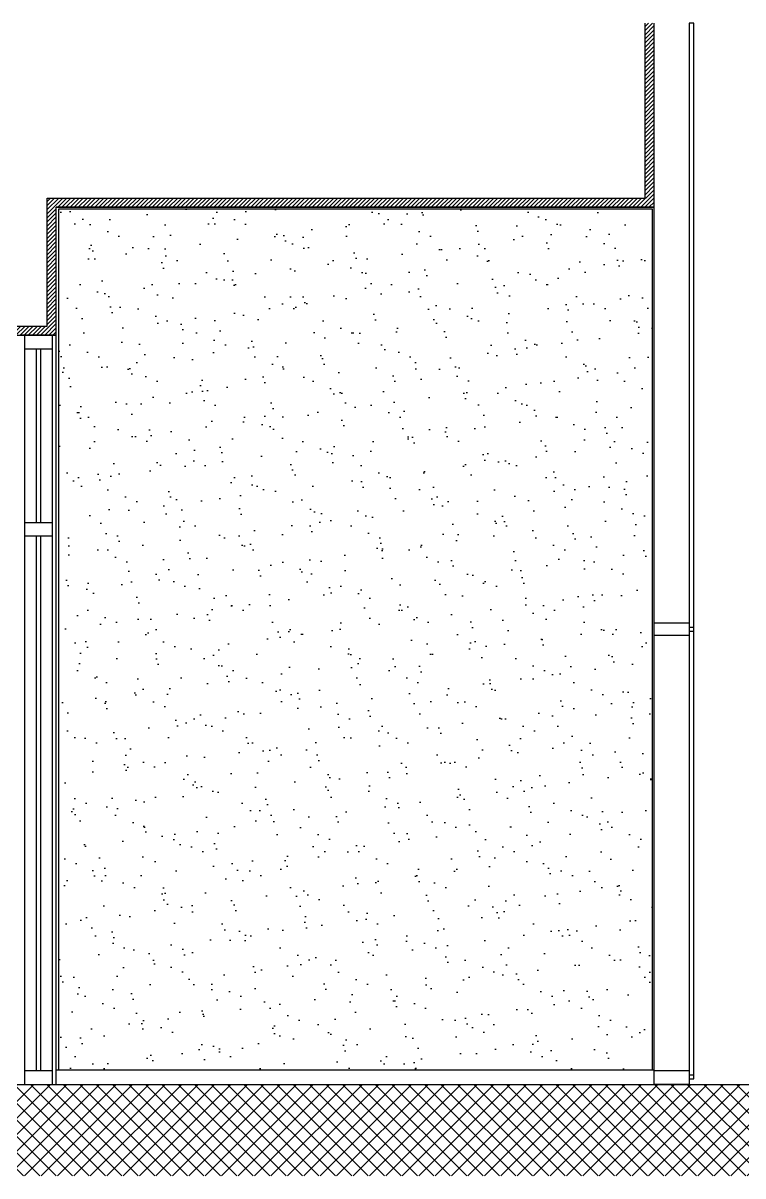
# Model space of a CAD drawing. Header units: millimetres. Extents: x 1734 to 22014, y 983 to 3953.
# Drawn here: x 20595 to 20989, y 1764 to 2395 of the extents above; entities that cross this region are included whole.
import ezdxf

# ---------------------------------------------------------------- set-up
doc = ezdxf.new("R2010")
doc.units = ezdxf.units.MM
for name, color, linetype in [('MURI_nuovi retino', 8, 'Continuous'), ('SURVEY_ hatch', 8, 'Continuous'), ('SURVEY_elevation', 1, 'Continuous'), ('SURVEY_frames', 3, 'Continuous'), ('SURVEY_walls', 6, 'Continuous')]:
    doc.layers.add(name, color=color, linetype=linetype)

msp = doc.modelspace()

# ---------------------------------------------------------------- hatches: boundary and pattern name
at = {"layer": 'MURI_nuovi retino'}
h = msp.add_hatch(dxfattribs=at)
h.set_pattern_fill('ANSI31', color=144, scale=0.5, angle=-105.025414, style=0)
h.set_pattern_definition([(45, (18656.0706, 5679.1635), (-1.122532, 1.122532), [])])
h.paths.add_polyline_path([(20940.467, 2394.931), (20935.467, 2394.931), (20935.467, 2299.116), (20608.501, 2299.116), (20608.501, 2229.116), (19456.448, 2229.116), (19456.448, 2224.116), (20613.501, 2224.116), (20613.501, 2294.116), (20937.408, 2294.116), (20940.467, 2294.116)])
at = {"layer": 'SURVEY_frames'}
h = msp.add_hatch(dxfattribs=at)
h.set_pattern_fill('AR-SAND', color=144, scale=0.5, angle=44.974586, style=0)
h.set_pattern_definition([(187.5, (18656.07, 5679.164), (-11.5425, -21.59222), [0, -19.304, 0, -21.59, 0, -20.6375]), (157.5, (18656.07, 5679.164), (-37.38556, -19.80136), [0, -10.414, 0, -17.399, 0, -6.6675]), (117.5, (18669.599, 5671.353), (-34.2869, 19.71258), [0, -6.35, 0, -22.86, 0, -29.845]), (107.5, (18669.6, 5671.353), (-38.6362, 9.4358), [0, -3.175, 0, -14.986, 0, -17.145])])
h.paths.add_polyline_path([(20614.773, 1822.116), (20939.467, 1822.116), (20939.467, 2293.116), (20614.773, 2293.116)])
h = msp.add_hatch(dxfattribs=at)
h.set_pattern_fill('ANSI37', color=144, scale=2, angle=-195.025414, style=0)
h.set_pattern_definition([(315, (18656.0706, 5679.1635), (4.490128, 4.490128), []), (45, (18656.0706, 5679.1635), (-4.490128, 4.490128), [])])
h.paths.add_polyline_path([(21080.175, 1764.116), (21080.175, 1814.116), (19456.527, 1814.116), (19456.448, 1764.116)])

# ---------------------------------------------------------------- linework, layer by layer
at = {"layer": 'SURVEY_ hatch', "color": 144}
for points in [[(20596.248, 2121.735), (20596.248, 2216.498)], [(20611.231, 2216.498), (20611.231, 2121.735)], [(20596.248, 1821.735), (20596.248, 2114.116)]]:
    msp.add_lwpolyline(points, dxfattribs=at)
at = {"layer": 'SURVEY_elevation', "color": 144}
for points in [[(20959.63, 2394.931), (20959.63, 1814.116), (20940.467, 1814.116), (20940.467, 1821.735), (20959.63, 1821.735)], [(20962.17, 2394.931), (20959.63, 2394.931)], [(20959.63, 1817.292), (20962.17, 1817.292), (20962.17, 2394.931)], [(20602.47, 2216.498), (20602.47, 2121.735)], [(20605.01, 2121.735), (20605.01, 2216.498)], [(20959.63, 2059.812), (20940.467, 2059.812), (20940.467, 2066.797), (20959.63, 2066.797)], [(20962.17, 2064.257), (20959.63, 2064.257)], [(20959.63, 2062.225), (20962.17, 2062.225)], [(20962.17, 1819.323), (20959.63, 1819.323)]]:
    msp.add_lwpolyline(points, dxfattribs=at)
for points in [[(20596.248, 2224.116), (20611.231, 2224.116), (20611.231, 2216.498), (20596.248, 2216.498)], [(20596.248, 2121.735), (20611.231, 2121.735), (20611.231, 2114.116), (20596.248, 2114.116)]]:
    msp.add_lwpolyline(points, close=True, dxfattribs=at)
at = {"layer": 'SURVEY_frames', "color": 144}
for p, q in [((20613.501, 1814.116), (20613.501, 2294.116)), ((20613.501, 2224.116), (20593.978, 2224.116)), ((20611.231, 2114.116), (20611.231, 1814.116)), ((19456.448, 1814.116), (21080.175, 1814.116))]:
    msp.add_line(p, q, dxfattribs=at)
at = {"layer": 'SURVEY_frames', "color": 144, "linetype": 'Continuous'}
msp.add_line((20940.467, 1814.116), (20940.467, 1822.116), dxfattribs=at)
at = {"layer": 'SURVEY_frames', "color": 144}
for points in [[(20613.501, 1822.116), (20940.467, 1822.116), (20940.467, 2294.116), (20613.501, 2294.116)], [(20605.01, 1821.735), (20605.01, 2114.116), (20602.47, 2114.116), (20602.47, 1821.735)], [(20596.248, 1814.116), (20596.248, 1821.735), (20611.231, 1821.735)]]:
    msp.add_lwpolyline(points, dxfattribs=at)
msp.add_lwpolyline([(20614.773, 1822.116), (20939.467, 1822.116), (20939.467, 2293.116), (20614.773, 2293.116)], close=True, dxfattribs=at)
at = {"layer": 'SURVEY_walls', "color": 144}
for points in [[(19456.448, 2224.116), (20613.501, 2224.116), (20613.501, 2294.116), (20940.467, 2294.116), (20940.467, 2394.931)], [(19456.448, 2229.116), (20608.501, 2229.116), (20608.501, 2299.116), (20935.467, 2299.116), (20935.467, 2394.931)]]:
    msp.add_lwpolyline(points, dxfattribs=at)

doc.saveas('drawing.dxf')
